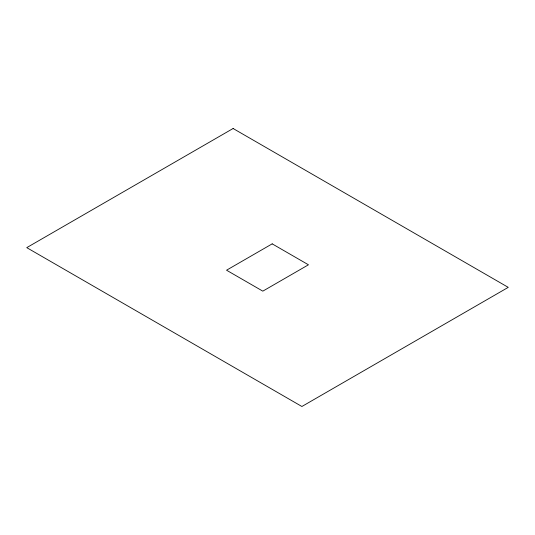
<?xml version="1.0" encoding="UTF-8"?>
<svg xmlns="http://www.w3.org/2000/svg" width="535" height="535" viewBox="0 0 535 535"><rect width="100%" height="100%" fill="white"/><g stroke="black" fill="none" stroke-linecap="round" stroke-linejoin="round"><path stroke-width="0.8" d="M233.106 128.507L26.75 247.645L301.894 406.493L508.25 287.355L233.106 128.507M272.188 243.853L226.539 270.208L262.812 291.147L308.461 264.792L272.188 243.853"/></g></svg>
